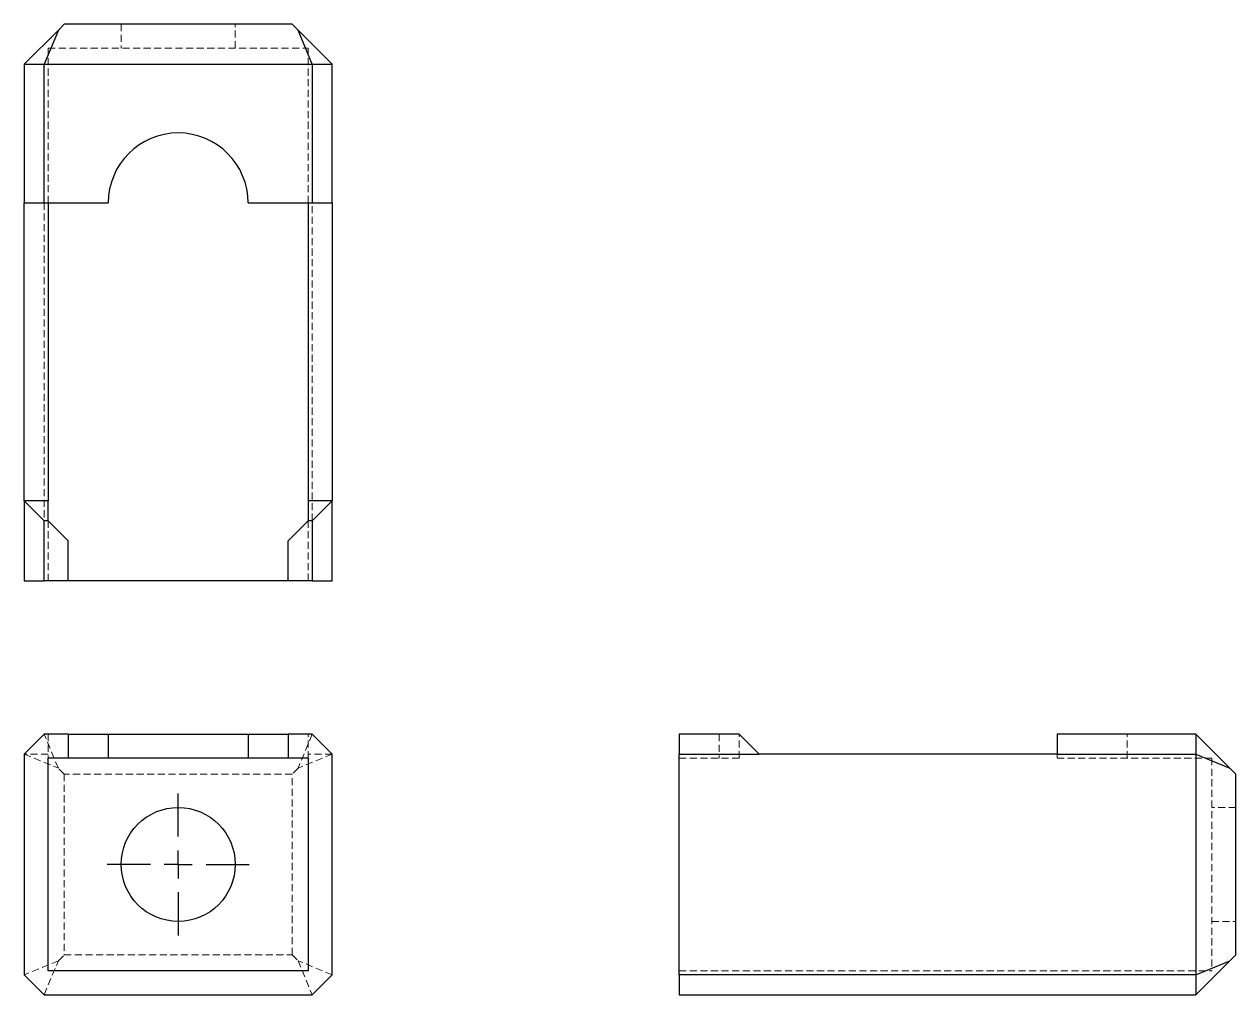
# Model space of a CAD drawing. Header units: millimetres. Extents: x 55 to 273, y 34 to 208.
import ezdxf

# ---------------------------------------------------------------- set-up
doc = ezdxf.new("R2010")
doc.units = ezdxf.units.MM
doc.linetypes.add('HIDDEN', pattern=[1.905, 1.27, -0.635])
doc.layers.add('10', color=7, linetype='Continuous')

# ---------------------------------------------------------------- blocks, each defined once
blk = doc.blocks.new('SW_CENTERMARKSYMBOL_0')
at = {"layer": '10', "color": 0}
for p, q in [((0, 5), (0, 12.74)), ((0, 0), (0, 2.5)), ((-5, 0), (-12.74, 0)), ((0, 0), (-2.5, 0)), ((0, 0), (0, -2.5)), ((0, 0), (2.5, 0)), ((5, 0), (12.74, 0)), ((0, -5), (0, -12.74))]:
    blk.add_line(p, q, dxfattribs=at)

msp = doc.modelspace()

# ---------------------------------------------------------------- linework, layer by layer
at = {"color": 7, "linetype": 'Continuous', "lineweight": 25}
for p, q in [((55.34, 200.82), (61.47, 206.95)), ((61.47, 206.95), (58.93, 200.82)), ((62.53, 208), (61.47, 206.95)), ((103.47, 208), (62.53, 208)), ((104.53, 206.95), (103.47, 208)), ((107.07, 200.82), (104.53, 206.95)), ((110.66, 200.82), (104.53, 206.95)), ((55.34, 200.82), (58.93, 200.82)), ((55.34, 200.82), (55.34, 175.89)), ((58.93, 200.82), (107.07, 200.82)), ((58.93, 175.89), (58.93, 200.82)), ((107.07, 200.82), (110.66, 200.82)), ((107.07, 200.82), (107.07, 175.89)), ((110.66, 175.89), (110.66, 200.82)), ((55.34, 175.89), (58.93, 175.89)), ((55.34, 122.37), (55.34, 175.89)), ((58.93, 175.89), (70.43, 175.89)), ((59.65, 175.89), (59.65, 122.37)), ((95.57, 175.89), (107.07, 175.89)), ((106.35, 175.89), (106.35, 122.37)), ((107.07, 175.89), (110.66, 175.89)), ((110.66, 175.89), (110.66, 122.37)), ((59.65, 122.37), (55.34, 122.37)), ((58.93, 118.78), (55.34, 122.37)), ((55.34, 122.37), (55.34, 108)), ((59.65, 118.78), (59.65, 122.37)), ((110.66, 122.37), (106.35, 122.37)), ((106.35, 122.37), (106.35, 118.78)), ((110.66, 122.37), (107.07, 118.78)), ((110.66, 108), (110.66, 122.37)), ((59.65, 118.78), (58.93, 118.78)), ((58.93, 108), (58.93, 118.78)), ((59.65, 118.78), (63.24, 115.18)), ((106.35, 118.78), (102.76, 115.18)), ((107.07, 118.78), (106.35, 118.78)), ((107.07, 118.78), (107.07, 108)), ((63.24, 108), (63.24, 115.18)), ((102.76, 108), (102.76, 115.18)), ((55.34, 108), (58.93, 108)), ((63.24, 108), (58.93, 108)), ((102.76, 108), (63.24, 108)), ((107.07, 108), (102.76, 108)), ((107.07, 108), (110.66, 108)), ((55.34, 76.83), (58.93, 80.42)), ((63.24, 80.42), (58.93, 80.42)), ((63.24, 80.42), (63.24, 76.11)), ((63.24, 80.42), (70.43, 80.42)), ((70.43, 80.42), (70.43, 76.11)), ((70.43, 80.42), (95.57, 80.42)), ((95.57, 80.42), (95.57, 76.11)), ((95.57, 80.42), (102.76, 80.42)), ((107.07, 80.42), (102.76, 80.42)), ((102.76, 80.42), (102.76, 76.11)), ((107.07, 80.42), (110.66, 76.83)), ((183.78, 80.42), (173, 80.42)), ((173, 80.42), (173, 76.83)), ((187.37, 76.83), (183.78, 80.42)), ((265.82, 80.42), (240.89, 80.42)), ((240.89, 80.42), (240.89, 76.83)), ((265.82, 80.42), (265.82, 76.83)), ((265.82, 80.42), (271.95, 74.29)), ((55.34, 76.83), (55.34, 37.17)), ((110.66, 37.17), (110.66, 76.83)), ((173, 37.17), (173, 76.83)), ((173, 76.83), (187.37, 76.83)), ((240.89, 76.83), (187.37, 76.83)), ((240.89, 76.83), (265.82, 76.83)), ((265.82, 76.83), (265.82, 37.17)), ((265.82, 76.83), (271.95, 74.29)), ((59.65, 37.89), (59.65, 76.11)), ((63.24, 76.11), (59.65, 76.11)), ((70.43, 76.11), (63.24, 76.11)), ((95.57, 76.11), (70.43, 76.11)), ((102.76, 76.11), (95.57, 76.11)), ((106.35, 76.11), (102.76, 76.11)), ((106.35, 76.11), (106.35, 37.89)), ((271.95, 74.29), (273, 73.24)), ((273, 40.76), (273, 73.24)), ((265.82, 37.17), (271.95, 39.71)), ((271.95, 39.71), (265.82, 33.58)), ((273, 40.76), (271.95, 39.71)), ((58.93, 33.58), (55.34, 37.17)), ((106.35, 37.89), (59.65, 37.89)), ((110.66, 37.17), (107.07, 33.58)), ((173, 37.17), (173, 33.58)), ((265.82, 37.17), (173, 37.17)), ((265.82, 37.17), (265.82, 33.58)), ((58.93, 33.58), (107.07, 33.58)), ((173, 33.58), (265.82, 33.58))]:
    msp.add_line(p, q, dxfattribs=at)
at = {"color": 7, "linetype": 'HIDDEN', "lineweight": 18}
for p, q in [((72.76, 208), (72.76, 203.69)), ((93.24, 203.69), (93.24, 208)), ((59.65, 203.69), (106.35, 203.69)), ((59.65, 175.89), (59.65, 203.69)), ((106.35, 175.89), (106.35, 203.69)), ((58.93, 175.89), (58.93, 118.78)), ((107.07, 118.78), (107.07, 175.89)), ((59.65, 118.78), (59.65, 108)), ((106.35, 108), (106.35, 118.78)), ((61.47, 74.29), (58.93, 80.42)), ((59.65, 80.42), (59.65, 76.11)), ((107.07, 80.42), (104.53, 74.29)), ((106.35, 76.11), (106.35, 80.42)), ((180.18, 80.42), (180.18, 76.11)), ((183.78, 76.11), (183.78, 80.42)), ((253.46, 76.11), (253.46, 80.42)), ((59.65, 76.83), (55.34, 76.83)), ((55.34, 76.83), (61.47, 74.29)), ((110.66, 76.83), (104.53, 74.29)), ((110.66, 76.83), (106.35, 76.83)), ((240.89, 76.11), (240.89, 76.83)), ((62.53, 73.24), (61.47, 74.29)), ((104.53, 74.29), (103.47, 73.24)), ((173, 76.11), (183.78, 76.11)), ((240.89, 76.11), (268.69, 76.11)), ((268.69, 76.11), (268.69, 37.89)), ((103.47, 73.24), (62.53, 73.24)), ((62.53, 73.24), (62.53, 40.76)), ((103.47, 40.76), (103.47, 73.24)), ((273, 67.24), (268.69, 67.24)), ((268.69, 46.76), (273, 46.76)), ((61.47, 39.71), (55.34, 37.17)), ((58.93, 33.58), (61.47, 39.71)), ((61.47, 39.71), (62.53, 40.76)), ((62.53, 40.76), (103.47, 40.76)), ((103.47, 40.76), (104.53, 39.71)), ((110.66, 37.17), (104.53, 39.71)), ((104.53, 39.71), (107.07, 33.58)), ((173, 37.89), (268.69, 37.89))]:
    msp.add_line(p, q, dxfattribs=at)
at = {"color": 7, "linetype": 'Continuous', "lineweight": 25}
msp.add_circle((83, 57), 10.24, dxfattribs=at)
msp.add_arc((83, 175.89), 12.57, 0, 180, dxfattribs=at)

# ---------------------------------------------------------------- block references
at = {"layer": '10'}
msp.add_blockref('SW_CENTERMARKSYMBOL_0', (83, 57), dxfattribs=at)

doc.saveas('drawing.dxf')
